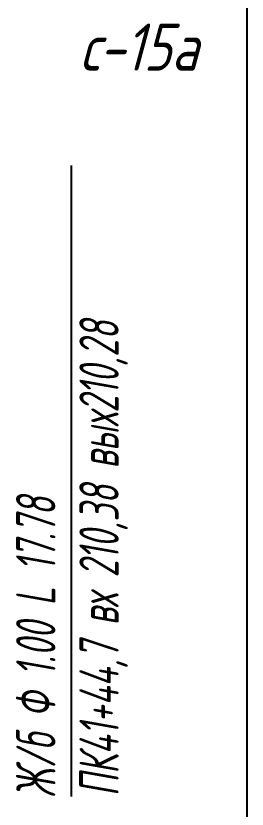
# Model space of a CAD drawing. Extents: x 2172 to 5772, y -842 to -248.
# Drawn here: x 3092.5 to 3107.2, y -570.7 to -520.1 of the extents above; entities that cross this region are included whole.
import ezdxf

# ---------------------------------------------------------------- set-up
doc = ezdxf.new("R2010")
doc.units = 0
doc.header["$MEASUREMENT"] = 0
doc.linetypes.add('TP0', pattern=[0])
doc.layers.get('0').update_dxf_attribs({"linetype": 'CONTINUOUS'})
doc.layers.add('геология', color=7, linetype='CONTINUOUS', lineweight=20)
doc.styles.add('eskd', font='spds.shx', dxfattribs={"width": 1.2, "oblique": 15})
doc.styles.add('ГОСТ', font='gost.TTF', dxfattribs={"oblique": 15, "height": 1})

msp = doc.modelspace()

# ---------------------------------------------------------------- linework, layer by layer
at = {"linetype": 'TP0'}
msp.add_line((3096.05, -569.837), (3096.05, -529.638), dxfattribs=at)
at = {"linetype": 'Continuous'}
msp.add_lwpolyline([(3107.228, -837.478), (3107.228, -447.023)], dxfattribs=at)

# ---------------------------------------------------------------- texts
at = {"style": 'eskd', "oblique": 10, "width": 0.8}
for s, p in [('ПК41+44,7 вх 210,38 вых210,28', (3099.05, -569.837)), ('Ж/б Ф 1.00 L 17.78', (3095.021, -569.915))]:
    msp.add_text(s, height=2.5, rotation=90, dxfattribs=at).set_placement(p)
at = {"layer": 'геология', "color": 7, "lineweight": -3, "style": 'ГОСТ', "oblique": 15}
msp.add_text('с-15а', height=3, dxfattribs=at).set_placement((3096.57, -523.588))

doc.saveas('drawing.dxf')
